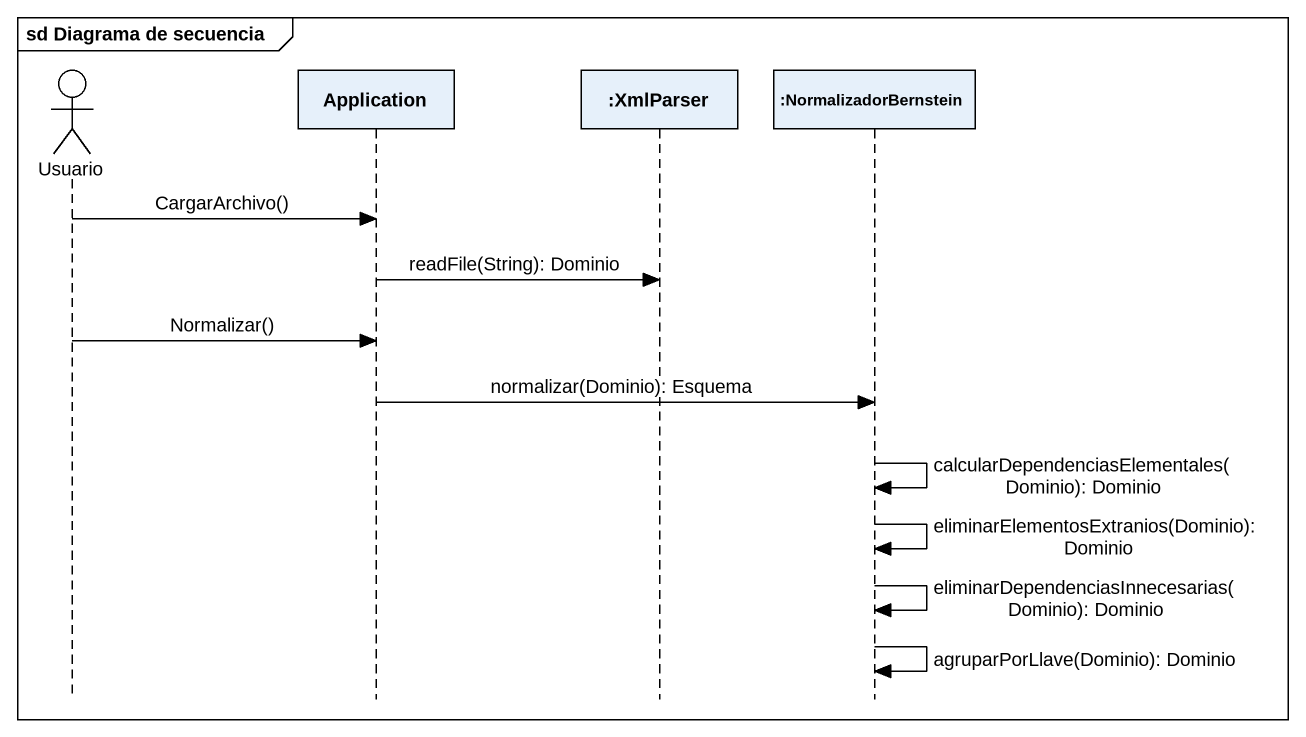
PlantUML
@startuml
mainframe sd Diagrama de secuencia
hide footbox
actor Usuario
participant Application
participant ":XmlParser" as XmlParser
participant ":NormalizadorBernstein" as NormalizadorBernstein

Usuario -> Application : CargarArchivo()
Application -> XmlParser : readFile(String): Dominio
Usuario -> Application : Normalizar()
Application -> NormalizadorBernstein : normalizar(Dominio): Esquema
NormalizadorBernstein -> NormalizadorBernstein : calcularDependenciasElementales(Dominio): Dominio
NormalizadorBernstein -> NormalizadorBernstein : eliminarElementosExtranios(Dominio): Dominio
NormalizadorBernstein -> NormalizadorBernstein : eliminarDependenciasInnecesarias(Dominio): Dominio
NormalizadorBernstein -> NormalizadorBernstein : agruparPorLlave(Dominio): Dominio
@enduml
